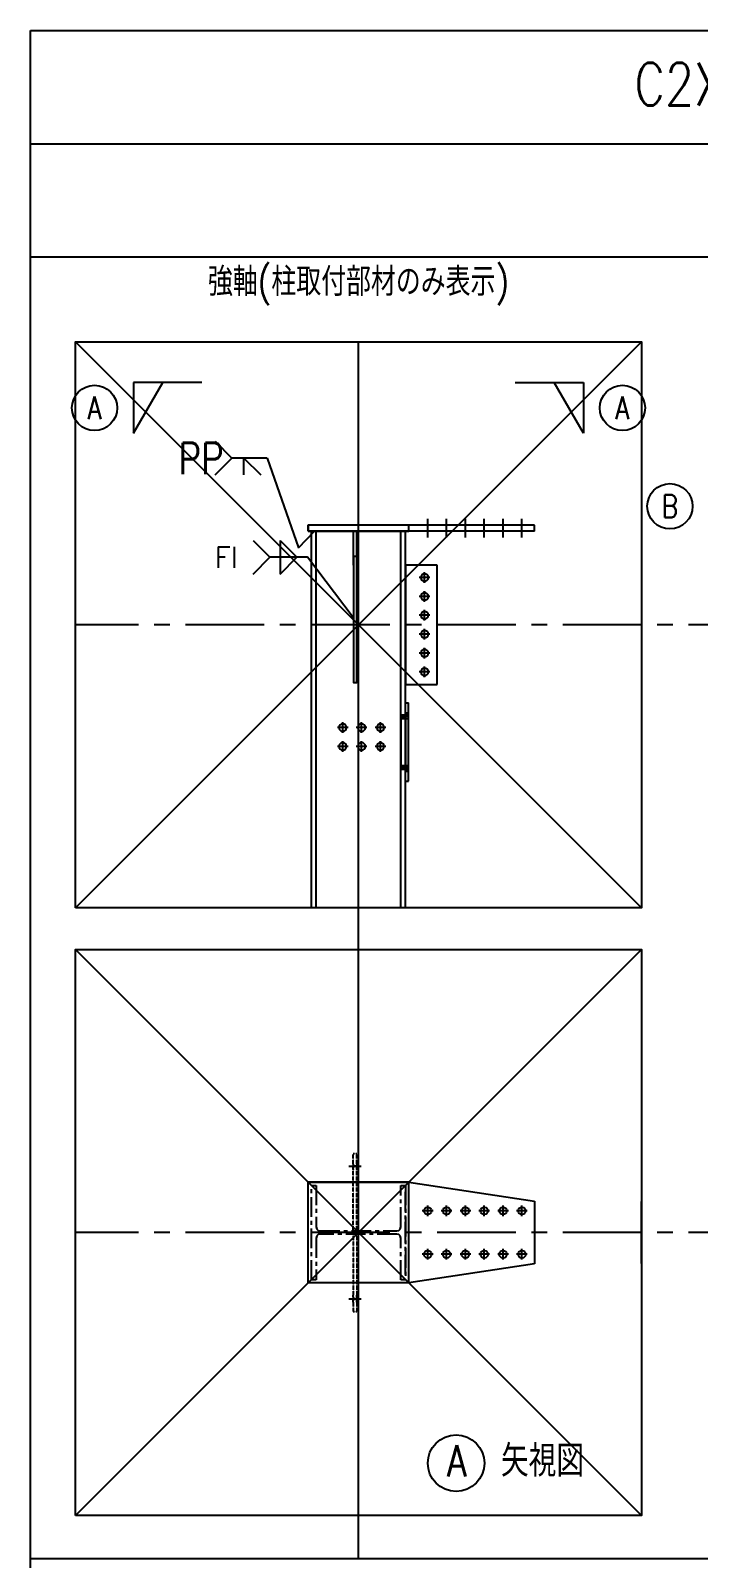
# Model space of a CAD drawing. Extents: x -668440 to 1010955, y -1678500 to 210463.
# Drawn here: x -587578 to -566335, y -1025443 to -976843 of the extents above; entities that cross this region are included whole.
import ezdxf
from ezdxf.enums import TextEntityAlignment as Align

# ---------------------------------------------------------------- set-up
doc = ezdxf.new("R2010")
doc.units = 0
doc.header["$MEASUREMENT"] = 0
doc.linetypes.add('CENTER', pattern=[2, 1.25, -0.25, 0.25, -0.25])
doc.linetypes.add('HASEN_S', pattern=[2, 1.5, -0.5])
doc.layers.get('0').update_dxf_attribs({"color": 3, "linetype": 'CONTINUOUS'})
doc.layers.add('00_ADDL', color=253, linetype='CONTINUOUS', plot=False)
for name, color, linetype in [('010', 7, 'CONTINUOUS'), ('098', 7, 'CONTINUOUS'), ('100', 5, 'CENTER'), ('_1-1_L-CL', 3, 'CONTINUOUS'), ('_1-3_L-CS', 1, 'CONTINUOUS'), ('_1-B_TXT1', 3, 'CONTINUOUS'), ('_4-7_CS-H', 4, 'HASEN_S'), ('_5-6_GS-M', 6, 'CONTINUOUS'), ('BEAM_H-596x199x10x15x13', 7, 'CONTINUOUS'), ('BOLT', 4, 'CONTINUOUS'), ('cfhole_d', 7, 'CONTINUOUS'), ('cfhole_u', 7, 'CONTINUOUS'), ('cfr_d', 7, 'CONTINUOUS'), ('chole', 7, 'CONTINUOUS'), ('COL_H-300x300x10x15x13', 7, 'CONTINUOUS'), ('ctp400-40-60-60-0-0-M22', 7, 'CONTINUOUS'), ('cwr_d', 7, 'CONTINUOUS'), ('SH400-12-6-0-M22@60(0.0)', 7, 'CONTINUOUS'), ('SP400-40-60-60-0-0-M22-200-K6-320-320-10-138-TYPE1', 7, 'CONTINUOUS'), ('修正2022年4月20日', 2, 'CONTINUOUS')]:
    doc.layers.add(name, color=color, linetype=linetype)
doc.styles.add('DRACAD', font='txt', dxfattribs={"width": 0.85, "bigfont": 'extfont2'})
doc.styles.add('S000', font='simplex.shx', dxfattribs={"width": 0.7, "bigfont": 'extfont2.shx'})
doc.styles.add('S020', font='simplex.shx', dxfattribs={"width": 0.8, "height": 100, "bigfont": 'extfont2.shx'})

# ---------------------------------------------------------------- blocks, each defined once
blk = doc.blocks.new('剛接合部C1Y')
for p, q in [((-225827.6965, -413694.07507), (-225827.6965, -402309.07507)), ((-224800.2873, -404009.57507), (-224800.2873, -403901.07507)), ((-224789.62063, -404009.57507), (-224789.62063, -403901.07507))]:
    blk.add_line(p, q)
at = {"layer": '00_ADDL'}
for p, q in [((-225684.62063, -403299.07507), (-223884.62063, -405099.07507)), ((-223884.62063, -403299.07507), (-225684.62063, -405099.07507)), ((-225684.62063, -405232.4084), (-223884.62063, -407032.4084)), ((-223884.62063, -405232.4084), (-225684.62063, -407032.4084))]:
    blk.add_line(p, q, dxfattribs=at)
at = {"layer": '00_ADDL', "transparency": 33554661}
for p, q in [((-224789.62063, -405921.4084), (-224801.62063, -405921.4084)), ((-224789.62063, -405921.4084), (-224801.62063, -405921.4084)), ((-224789.62063, -406343.4084), (-224801.62063, -406343.4084)), ((-224789.62063, -406343.4084), (-224801.62063, -406343.4084))]:
    blk.add_line(p, q, dxfattribs=at)
at = {"layer": '00_ADDL'}
for points in [[(-225684.62063, -405099.07507), (-225684.62063, -403299.07507), (-223884.62063, -403299.07507), (-223884.62063, -405099.07507)], [(-225684.62063, -407032.4084), (-225684.62063, -405232.4084), (-223884.62063, -405232.4084), (-223884.62063, -407032.4084)]]:
    blk.add_lwpolyline(points, close=True, dxfattribs=at)
at = {"layer": '100'}
blk.add_line((-224784.62063, -407169.07507), (-224784.62063, -403299.07507), dxfattribs=at)
at = {"layer": '100', "linetype": 'CENTER', "ltscale": 200}
for p, q in [((-219884.62063, -404199.07507), (-225684.62063, -404199.07507)), ((-219884.62063, -406132.4084), (-225684.62063, -406132.4084))]:
    blk.add_line(p, q, dxfattribs=at)
at = {"layer": '_1-1_L-CL'}
for p, q in [((-225827.6965, -402309.07507), (-219741.54476, -402309.07507)), ((-225827.6965, -402669.07507), (-219741.54476, -402669.07507)), ((-225827.6965, -403029.07507), (-219741.54476, -403029.07507)), ((-225827.6965, -407169.07507), (-219741.54476, -407169.07507))]:
    blk.add_line(p, q, dxfattribs=at)
at = {"layer": '_1-1_L-CL', "transparency": 33554661}
for p, q in [((-225240.82038, -403615.67209), (-225187.48704, -403669.00542)), ((-225240.82038, -403722.33876), (-225187.48704, -403669.00542)), ((-225075.5921, -403669.00542), (-225187.48704, -403669.00542)), ((-225148.95293, -403722.33876), (-225148.95293, -403669.00542)), ((-225148.95293, -403669.00542), (-225095.6196, -403722.33876)), ((-225075.5921, -403669.00542), (-224975.27063, -403954.17847)), ((-224975.27063, -403954.17847), (-224924.64953, -403901.07507))]:
    blk.add_line(p, q, dxfattribs=at)
at = {"layer": '_1-3_L-CS'}
for p, q in [((-225282.80209, -403428.97256), (-225499.93724, -403428.97256)), ((-225499.93724, -403428.97256), (-225499.93724, -403590.04234)), ((-225499.93724, -403590.04234), (-225406.94357, -403428.97256)), ((-224286.43917, -403428.97256), (-224069.30401, -403428.97256)), ((-224069.30401, -403590.04234), (-224162.29769, -403428.97256)), ((-224069.30401, -403428.97256), (-224069.30401, -403590.04234))]:
    blk.add_line(p, q, dxfattribs=at)
at = {"layer": '_1-3_L-CS', "transparency": 33554661}
for p, q in [((-225119.95785, -403931.21897), (-225066.62452, -403984.5523)), ((-225033.78327, -403931.21897), (-224980.44993, -403984.5523)), ((-225033.78327, -403931.21897), (-225033.78327, -404037.88564)), ((-225119.95785, -404037.88564), (-225066.62452, -403984.5523)), ((-225033.78327, -404037.88564), (-224980.44993, -403984.5523))]:
    blk.add_line(p, q, dxfattribs=at)
at = {"layer": '_1-3_L-CS'}
blk.add_lwpolyline([(-224801.12063, -404175.82293), (-224947.15149, -403984.5523), (-225066.62452, -403984.5523)], dxfattribs=at)
at = {"layer": '_1-3_L-CS', "ltscale": 10}
for centre, radius in [((-225624.17802, -403509.50745), 72), ((-223945.06323, -403509.50745), 72), ((-223794.13783, -403822.31177), 72), ((-224474.32904, -406866.05394), 90)]:
    blk.add_circle(centre, radius, dxfattribs=at)
at = {"layer": '_4-7_CS-H', "ltscale": 0.5}
for p, q in [((-224801.62063, -406127.4084), (-224801.62063, -405881.4084)), ((-224801.62063, -405881.4084), (-224789.62063, -405881.4084)), ((-224801.62063, -406127.4084), (-224801.62063, -405881.4084)), ((-224801.62063, -405881.4084), (-224789.62063, -405881.4084)), ((-224789.62063, -406127.4084), (-224789.62063, -405881.4084)), ((-224789.62063, -406127.4084), (-224789.62063, -405881.4084)), ((-224801.62063, -406137.4084), (-224801.62063, -406383.4084)), ((-224801.62063, -406137.4084), (-224801.62063, -406383.4084)), ((-224789.62063, -406137.4084), (-224789.62063, -406383.4084)), ((-224789.62063, -406137.4084), (-224789.62063, -406383.4084)), ((-224801.62063, -406383.4084), (-224789.62063, -406383.4084)), ((-224801.62063, -406383.4084), (-224789.62063, -406383.4084))]:
    blk.add_line(p, q, dxfattribs=at)
at = {"layer": '_4-7_CS-H', "ltscale": 0.5, "extrusion": (1, -2e-15, 0)}
for centre in [(-405921.4084, 0, -224801.62063), (-405921.4084, 0, -224801.62063), (-405921.4084, 0, -224789.62063), (-405921.4084, 0, -224789.62063)]:
    blk.add_circle(centre, 12, dxfattribs=at)
at = {"layer": '_4-7_CS-H', "ltscale": 0.5, "extrusion": (1, 2e-15, 0)}
for centre in [(-406343.4084, 0, -224801.62063), (-406343.4084, 0, -224801.62063), (-406343.4084, 0, -224789.62063), (-406343.4084, 0, -224789.62063)]:
    blk.add_circle(centre, 12, dxfattribs=at)
at = {"layer": '_5-6_GS-M', "transparency": 33554661}
blk.add_lwpolyline([(-224800.2873, -403982.07507), (-224800.2873, -404383.07507), (-224789.62063, -404383.07507), (-224789.62063, -403982.07507)], close=True, dxfattribs=at)
at = {"layer": 'BEAM_H-596x199x10x15x13'}
blk.add_line((-223884.62063, -406231.4084), (-223884.62063, -406033.4084), dxfattribs=at)
blk.add_line((-223884.62063, -406231.4084), (-223884.62063, -406033.4084), dxfattribs=at)
at = {"layer": 'BOLT'}
for p, q in [((-224564.62063, -403921.07507), (-224564.62063, -403862.07507)), ((-224504.62063, -403921.07507), (-224504.62063, -403862.07507)), ((-224444.62063, -403921.07507), (-224444.62063, -403862.07507)), ((-224384.62063, -403921.07507), (-224384.62063, -403862.07507)), ((-224324.62063, -403921.07507), (-224324.62063, -403862.07507)), ((-224264.62063, -403921.07507), (-224264.62063, -403862.07507)), ((-224557.62063, -404049.07507), (-224591.62063, -404049.07507)), ((-224574.62063, -404066.07507), (-224574.62063, -404032.07507)), ((-224574.62063, -404126.07507), (-224574.62063, -404092.07507)), ((-224557.62063, -404109.07507), (-224591.62063, -404109.07507)), ((-224574.62063, -404186.07507), (-224574.62063, -404152.07507)), ((-224557.62063, -404169.07507), (-224591.62063, -404169.07507)), ((-224557.62063, -404229.07507), (-224591.62063, -404229.07507)), ((-224574.62063, -404246.07507), (-224574.62063, -404212.07507)), ((-224557.62063, -404289.07507), (-224591.62063, -404289.07507)), ((-224574.62063, -404306.07507), (-224574.62063, -404272.07507)), ((-224557.62063, -404349.07507), (-224591.62063, -404349.07507)), ((-224574.62063, -404366.07507), (-224574.62063, -404332.07507)), ((-224817.62063, -404526.07507), (-224851.62063, -404526.07507)), ((-224834.62063, -404543.07507), (-224834.62063, -404509.07507)), ((-224757.62063, -404526.07507), (-224791.62063, -404526.07507)), ((-224774.62063, -404543.07507), (-224774.62063, -404509.07507)), ((-224697.62063, -404526.07507), (-224731.62063, -404526.07507)), ((-224714.62063, -404543.07507), (-224714.62063, -404509.07507)), ((-224817.62063, -404586.07507), (-224851.62063, -404586.07507)), ((-224834.62063, -404603.07507), (-224834.62063, -404569.07507)), ((-224757.62063, -404586.07507), (-224791.62063, -404586.07507)), ((-224774.62063, -404603.07507), (-224774.62063, -404569.07507)), ((-224697.62063, -404586.07507), (-224731.62063, -404586.07507)), ((-224714.62063, -404603.07507), (-224714.62063, -404569.07507)), ((-224815.62063, -405921.4084, -40), (-224775.62063, -405921.4084, -40)), ((-224815.62063, -405921.4084, -40), (-224775.62063, -405921.4084, -40)), ((-224564.62063, -406080.4084), (-224564.62063, -406046.4084)), ((-224504.62063, -406080.4084), (-224504.62063, -406046.4084)), ((-224444.62063, -406080.4084), (-224444.62063, -406046.4084)), ((-224384.62063, -406080.4084), (-224384.62063, -406046.4084)), ((-224324.62063, -406080.4084), (-224324.62063, -406046.4084)), ((-224264.62063, -406080.4084), (-224264.62063, -406046.4084)), ((-224547.62063, -406063.4084), (-224581.62063, -406063.4084)), ((-224487.62063, -406063.4084), (-224521.62063, -406063.4084)), ((-224427.62063, -406063.4084), (-224461.62063, -406063.4084)), ((-224367.62063, -406063.4084), (-224401.62063, -406063.4084)), ((-224307.62063, -406063.4084), (-224341.62063, -406063.4084)), ((-224247.62063, -406063.4084), (-224281.62063, -406063.4084)), ((-224564.62063, -406218.4084), (-224564.62063, -406184.4084)), ((-224504.62063, -406218.4084), (-224504.62063, -406184.4084)), ((-224444.62063, -406218.4084), (-224444.62063, -406184.4084)), ((-224384.62063, -406218.4084), (-224384.62063, -406184.4084)), ((-224324.62063, -406218.4084), (-224324.62063, -406184.4084)), ((-224264.62063, -406218.4084), (-224264.62063, -406184.4084)), ((-224547.62063, -406201.4084), (-224581.62063, -406201.4084)), ((-224487.62063, -406201.4084), (-224521.62063, -406201.4084)), ((-224427.62063, -406201.4084), (-224461.62063, -406201.4084)), ((-224367.62063, -406201.4084), (-224401.62063, -406201.4084)), ((-224307.62063, -406201.4084), (-224341.62063, -406201.4084)), ((-224247.62063, -406201.4084), (-224281.62063, -406201.4084)), ((-224815.62063, -406343.4084, -40), (-224775.62063, -406343.4084, -40)), ((-224815.62063, -406343.4084, -40), (-224775.62063, -406343.4084, -40))]:
    blk.add_line(p, q, dxfattribs=at)
at = {"layer": 'cfhole_d'}
for p, q in [((-224649.62063, -404486.07507), (-224649.62063, -404658.07507)), ((-224649.62063, -404486.07507), (-224634.62063, -404486.07507)), ((-224649.62063, -404489.07507), (-224634.62063, -404489.07507)), ((-224649.62063, -404492.07507), (-224634.62063, -404492.07507)), ((-224649.62063, -404497.07507), (-224634.62063, -404497.07507)), ((-224634.62063, -404486.07507), (-224634.62063, -404658.07507)), ((-224649.62063, -404647.07507), (-224634.62063, -404647.07507)), ((-224649.62063, -404651.07507), (-224634.62063, -404651.07507)), ((-224649.62063, -404654.07507), (-224634.62063, -404654.07507)), ((-224649.62063, -404657.07507), (-224634.62063, -404657.07507)), ((-224649.62063, -404658.07507), (-224634.62063, -404658.07507))]:
    blk.add_line(p, q, dxfattribs=at)
at = {"layer": 'cfhole_d', "linetype": 'CENTER', "ltscale": 50}
for p, q in [((-224634.62063, -406120.4084), (-224634.62063, -406098.4084)), ((-224634.62063, -406166.4084), (-224634.62063, -406144.4084))]:
    blk.add_line(p, q, dxfattribs=at)
at = {"layer": 'cfhole_u'}
blk.add_lwpolyline([(-224944.62063, -403901.07507), (-224624.62063, -403901.07507), (-224624.62063, -403882.07507), (-224944.62063, -403882.07507)], close=True, dxfattribs=at)
blk.add_lwpolyline([(-224944.62063, -403901.07507), (-224624.62063, -403901.07507), (-224624.62063, -403882.07507), (-224944.62063, -403882.07507)], close=True, dxfattribs=at)
at = {"layer": 'cfr_d'}
for p, q in [((-224634.62063, -404697.07507), (-224634.62063, -404447.07507)), ((-224634.62063, -404447.07507), (-224625.62063, -404447.07507)), ((-224625.62063, -404697.07507), (-224625.62063, -404447.07507)), ((-224634.62063, -404479.07507), (-224625.62063, -404479.07507)), ((-224634.62063, -404480.07507), (-224625.62063, -404480.07507)), ((-224634.62063, -404484.07507), (-224625.62063, -404484.07507)), ((-224634.62063, -404490.07507), (-224625.62063, -404490.07507)), ((-224634.62063, -404497.07507), (-224625.62063, -404497.07507)), ((-224634.62063, -404647.07507), (-224625.62063, -404647.07507)), ((-224634.62063, -404653.07507), (-224625.62063, -404653.07507)), ((-224634.62063, -404659.07507), (-224625.62063, -404659.07507)), ((-224634.62063, -404663.07507), (-224625.62063, -404663.07507)), ((-224634.62063, -404665.07507), (-224625.62063, -404665.07507)), ((-224634.62063, -404697.07507), (-224625.62063, -404697.07507))]:
    blk.add_line(p, q, dxfattribs=at)
at = {"layer": 'cfr_d', "linetype": 'CENTER', "ltscale": 50}
blk.add_line((-224634.62063, -406265.4084), (-224634.62063, -405999.4084), dxfattribs=at)
at = {"layer": 'chole', "extrusion": (6.12323e-17, 0, -1)}
for centre in [(224834.62063, -404526.07507), (224774.62063, -404526.07507), (224714.62063, -404526.07507), (224834.62063, -404586.07507), (224774.62063, -404586.07507), (224714.62063, -404586.07507)]:
    blk.add_circle(centre, 12, dxfattribs=at)
at = {"layer": 'COL_H-300x300x10x15x13'}
for p, q in [((-224934.62063, -405099.07507), (-224934.62063, -403901.07507)), ((-224934.62063, -403901.07507), (-224634.62063, -403901.07507)), ((-224934.62063, -403901.07507), (-224634.62063, -403901.07507)), ((-224919.62063, -405099.07507), (-224919.62063, -403901.07507)), ((-224649.62063, -405099.07507), (-224649.62063, -403901.07507)), ((-224634.62063, -405099.07507), (-224634.62063, -403901.07507))]:
    blk.add_line(p, q, dxfattribs=at)
at = {"layer": 'COL_H-300x300x10x15x13', "linetype": 'CENTER', "ltscale": 50}
for p, q in [((-224934.62063, -406282.4084), (-224934.62063, -405982.4084)), ((-224934.62063, -405982.4084), (-224919.62063, -405982.4084)), ((-224919.62063, -405982.4084), (-224919.62063, -406114.4084)), ((-224649.62063, -406114.4084), (-224649.62063, -405982.4084)), ((-224649.62063, -405982.4084), (-224634.62063, -405982.4084)), ((-224634.62063, -405982.4084), (-224634.62063, -406282.4084)), ((-224919.62063, -406114.4084), (-224917.62063, -406121.4084)), ((-224917.62063, -406143.4084), (-224919.62063, -406150.4084)), ((-224917.62063, -406121.4084), (-224912.62063, -406126.4084)), ((-224912.62063, -406138.4084), (-224917.62063, -406143.4084)), ((-224912.62063, -406126.4084), (-224906.62063, -406127.4084)), ((-224906.62063, -406137.4084), (-224912.62063, -406138.4084)), ((-224906.62063, -406127.4084), (-224662.62063, -406127.4084)), ((-224662.62063, -406137.4084), (-224906.62063, -406137.4084)), ((-224662.62063, -406127.4084), (-224656.62063, -406126.4084)), ((-224656.62063, -406138.4084), (-224662.62063, -406137.4084)), ((-224656.62063, -406126.4084), (-224651.62063, -406121.4084)), ((-224651.62063, -406143.4084), (-224656.62063, -406138.4084)), ((-224651.62063, -406121.4084), (-224649.62063, -406114.4084)), ((-224649.62063, -406150.4084), (-224651.62063, -406143.4084)), ((-224919.62063, -406150.4084), (-224919.62063, -406282.4084)), ((-224649.62063, -406282.4084), (-224649.62063, -406150.4084)), ((-224919.62063, -406282.4084), (-224934.62063, -406282.4084)), ((-224634.62063, -406282.4084), (-224649.62063, -406282.4084))]:
    blk.add_line(p, q, dxfattribs=at)
at = {"layer": 'ctp400-40-60-60-0-0-M22'}
for p, q in [((-224624.62063, -403901.07507), (-224944.62063, -403901.07507)), ((-224624.62063, -403901.07507), (-224944.62063, -403901.07507)), ((-224624.62063, -405972.4084), (-224944.62063, -405972.4084)), ((-224944.62063, -406292.4084), (-224944.62063, -405972.4084)), ((-224624.62063, -406292.4084), (-224624.62063, -405972.4084)), ((-224624.62063, -406292.4084), (-224944.62063, -406292.4084))]:
    blk.add_line(p, q, dxfattribs=at)
at = {"layer": 'cwr_d', "extrusion": (6.12323e-17, 0, -1)}
for centre in [(224834.62063, -404526.07507), (224774.62063, -404526.07507), (224714.62063, -404526.07507), (224834.62063, -404586.07507), (224774.62063, -404586.07507), (224714.62063, -404586.07507)]:
    blk.add_circle(centre, 12, dxfattribs=at)
at = {"layer": 'SH400-12-6-0-M22@60(0.0)'}
for p, q in [((-224634.62063, -404009.07507), (-224634.62063, -404389.07507)), ((-224534.62063, -404009.07507), (-224634.62063, -404009.07507)), ((-224534.62063, -404389.07507), (-224534.62063, -404009.07507)), ((-224634.62063, -404389.07507), (-224534.62063, -404389.07507))]:
    blk.add_line(p, q, dxfattribs=at)
at = {"layer": 'SH400-12-6-0-M22@60(0.0)', "linetype": 'CENTER', "ltscale": 50}
blk.add_line((-224634.62063, -406149.4084), (-224634.62063, -406137.4084), dxfattribs=at)
at = {"layer": 'SH400-12-6-0-M22@60(0.0)', "extrusion": (6.12323e-17, 0, -1)}
for centre in [(224574.62063, -404049.07507), (224574.62063, -404109.07507), (224574.62063, -404169.07507), (224574.62063, -404229.07507), (224574.62063, -404289.07507), (224574.62063, -404349.07507)]:
    blk.add_circle(centre, 12, dxfattribs=at)
at = {"layer": 'SP400-40-60-60-0-0-M22-200-K6-320-320-10-138-TYPE1'}
for p, q in [((-224224.62063, -403882.07507), (-224944.62063, -403882.07507)), ((-224944.62063, -403901.07507), (-224944.62063, -403882.07507)), ((-224224.62063, -403901.07507), (-224944.62063, -403901.07507)), ((-224624.62063, -403901.07507), (-224624.62063, -403882.07507)), ((-224224.62063, -403901.07507), (-224224.62063, -403882.07507)), ((-224944.62063, -406292.4084), (-224944.62063, -405972.4084)), ((-224944.62063, -405972.4084), (-224624.62063, -405972.4084)), ((-224624.62063, -405972.4084), (-224224.62063, -406032.4084)), ((-224224.62063, -406032.4084), (-224224.62063, -406232.4084)), ((-224224.62063, -406232.4084), (-224624.62063, -406292.4084)), ((-224624.62063, -406292.4084), (-224944.62063, -406292.4084))]:
    blk.add_line(p, q, dxfattribs=at)
for centre in [(-224564.62063, -406063.4084), (-224504.62063, -406063.4084), (-224444.62063, -406063.4084), (-224384.62063, -406063.4084), (-224324.62063, -406063.4084), (-224264.62063, -406063.4084), (-224564.62063, -406201.4084), (-224504.62063, -406201.4084), (-224444.62063, -406201.4084), (-224384.62063, -406201.4084), (-224324.62063, -406201.4084), (-224264.62063, -406201.4084)]:
    blk.add_circle(centre, 12, dxfattribs=at)
at = {"layer": '修正2022年4月20日'}
blk.add_line((-225827.6965, -407169.07507), (-219741.54476, -407169.07507), dxfattribs=at)
at = {"layer": '010', "color": 3, "linetype": 'Continuous', "style": 'DRACAD', "width": 0.8}
blk.add_text('PP', height=100, dxfattribs=at).set_placement((-225357.44283, -403670.21621), align=Align.MIDDLE_LEFT)
at = {"layer": '098', "color": 3, "linetype": 'Continuous', "style": 'DRACAD'}
blk.add_text('FI', height=66.666667, dxfattribs=at).set_placement((-225242.7559, -403984.5523), align=Align.MIDDLE_LEFT)
at = {"layer": '_1-1_L-CL', "style": 'S020', "width": 0.8}
blk.add_text('C2X/C2Y (H-300x300x10x15)', height=135, dxfattribs=at).set_placement((-222784.62063, -402489.07507), align=Align.MIDDLE)
at = {"layer": '_1-3_L-CS', "ltscale": 10, "style": 'S000', "width": 0.8}
for s, p in [('A', (-225624.17802, -403509.50745)), ('B', (-223794.13783, -403822.31177))]:
    blk.add_text(s, height=72, rotation=359.99999997, dxfattribs=at).set_placement(p, align=Align.MIDDLE)
at = {"layer": '_1-3_L-CS', "ltscale": 10, "style": 'S000', "text_generation_flag": 2, "width": 0.8}
blk.add_text('A', height=72, rotation=0.00000003, dxfattribs=at).set_placement((-223945.06323, -403509.50745), align=Align.MIDDLE)
at = {"layer": '_1-3_L-CS', "ltscale": 10, "style": 'S000', "width": 0.8}
blk.add_text('A  矢視図', height=100, rotation=359.99999997, dxfattribs=at).set_placement((-224502.77806, -406908.92422))
at = {"layer": '_1-B_TXT1', "style": 'S020', "width": 0.8}
blk.add_text('強軸(柱取付部材のみ表示)', height=90, dxfattribs=at).set_placement((-224784.62063, -403180.00234), align=Align.BOTTOM_CENTER)

msp = doc.modelspace()

# ---------------------------------------------------------------- block references
at = {"xscale": 10, "yscale": 10, "zscale": 10}
msp.add_blockref('剛接合部C1Y', (1670698.6842, 3046247.35843, 5600), dxfattribs=at)

doc.saveas('drawing.dxf')
